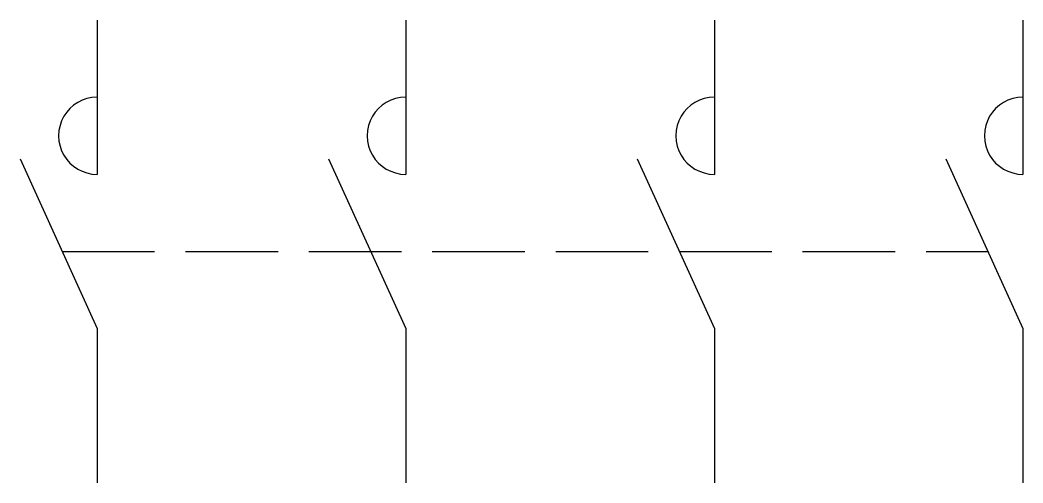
# Model space of a CAD drawing. Header units: millimetres. Extents: x -2.5 to 30, y -15 to 0.
import ezdxf
from ezdxf.enums import TextEntityAlignment as Align

# ---------------------------------------------------------------- set-up
doc = ezdxf.new("R2010")
doc.units = ezdxf.units.MM
doc.linetypes.add('SVG_3_1', pattern=[4, 3, -1])
doc.layers.get('0').update_dxf_attribs({"linetype": 'CONTINUOUS'})
doc.styles.add('ARIAL', font='arial.ttf')

# ---------------------------------------------------------------- blocks, each defined once
blk = doc.blocks.new('291_E_LV_MLD_IEC60617_contactor_4p')
at = {"true_color": 0x0000ff}
for p, q in [((0, 0), (0, -5)), ((10, 0), (10, -5)), ((20, 0), (20, -5)), ((30, 0), (30, -5)), ((-2.5, -4.5), (0, -10)), ((7.5, -4.5), (10, -10)), ((17.5, -4.5), (20, -10)), ((27.5, -4.5), (30, -10)), ((0, -10), (0, -15)), ((10, -10), (10, -15)), ((20, -10), (20, -15)), ((30, -10), (30, -15))]:
    blk.add_line(p, q, dxfattribs=at)
at = {"linetype": 'SVG_3_1', "true_color": 0x0000ff}
blk.add_line((-1.14, -7.5), (28.86, -7.5), dxfattribs=at)
at = {"true_color": 0x0000ff}
for points in [[(0, -2.5), (-0.17, -2.511), (-0.332, -2.545), (-0.486, -2.598), (-0.631, -2.671), (-0.764, -2.761), (-0.884, -2.866), (-0.989, -2.986), (-1.079, -3.119), (-1.152, -3.264), (-1.205, -3.418), (-1.239, -3.58), (-1.25, -3.75), (-1.239, -3.92), (-1.205, -4.082), (-1.152, -4.236), (-1.079, -4.381), (-0.989, -4.514), (-0.884, -4.634), (-0.764, -4.739), (-0.631, -4.829), (-0.486, -4.902), (-0.332, -4.955), (-0.17, -4.989), (0, -5)], [(10, -2.5), (9.83, -2.511), (9.668, -2.545), (9.514, -2.598), (9.369, -2.671), (9.236, -2.761), (9.116, -2.866), (9.011, -2.986), (8.921, -3.119), (8.848, -3.264), (8.795, -3.418), (8.761, -3.58), (8.75, -3.75), (8.761, -3.92), (8.795, -4.082), (8.848, -4.236), (8.921, -4.381), (9.011, -4.514), (9.116, -4.634), (9.236, -4.739), (9.369, -4.829), (9.514, -4.902), (9.668, -4.955), (9.83, -4.989), (10, -5)], [(20, -2.5), (19.83, -2.511), (19.668, -2.545), (19.514, -2.598), (19.369, -2.671), (19.236, -2.761), (19.116, -2.866), (19.011, -2.986), (18.921, -3.119), (18.848, -3.264), (18.795, -3.418), (18.761, -3.58), (18.75, -3.75), (18.761, -3.92), (18.795, -4.082), (18.848, -4.236), (18.921, -4.381), (19.011, -4.514), (19.116, -4.634), (19.236, -4.739), (19.369, -4.829), (19.514, -4.902), (19.668, -4.955), (19.83, -4.989), (20, -5)], [(30, -2.5), (29.83, -2.511), (29.668, -2.545), (29.514, -2.598), (29.369, -2.671), (29.236, -2.761), (29.116, -2.866), (29.011, -2.986), (28.921, -3.119), (28.848, -3.264), (28.795, -3.418), (28.761, -3.58), (28.75, -3.75), (28.761, -3.92), (28.795, -4.082), (28.848, -4.236), (28.921, -4.381), (29.011, -4.514), (29.116, -4.634), (29.236, -4.739), (29.369, -4.829), (29.514, -4.902), (29.668, -4.955), (29.83, -4.989), (30, -5)]]:
    blk.add_lwpolyline(points, dxfattribs=at)
at = {"true_color": 0x0000ff, "style": 'ARIAL'}
blk.add_attdef('TAG', text='', height=2.5, dxfattribs=at).set_placement((-4.5, -2.2), align=Align.RIGHT)
at = {"color": 7, "style": 'ARIAL'}
for tag, p in [('RATED_CURRENT', (-4.5, -9)), ('VOLTAGE', (-4.5, -12)), ('MANUFACTURER', (-4.5, -15))]:
    blk.add_attdef(tag, text='', height=1.7, dxfattribs=at).set_placement(p, align=Align.RIGHT)

msp = doc.modelspace()

# ---------------------------------------------------------------- block references
msp.add_blockref('291_E_LV_MLD_IEC60617_contactor_4p', (0, 0))

doc.saveas('drawing.dxf')
